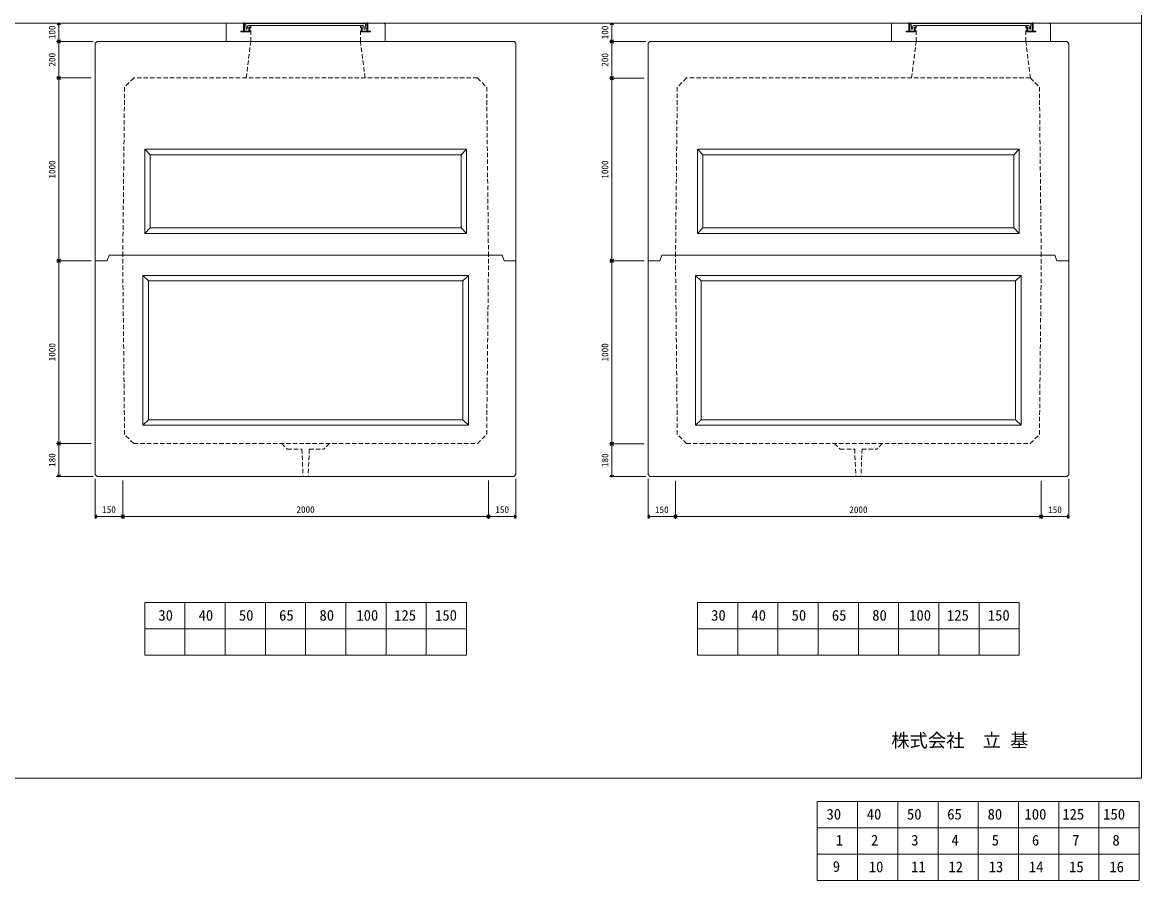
# Model space of a CAD drawing. Units: millimetres, scale not verified. Extents: x -9756 to 9756, y -4836 to 4275.
# Drawn here: x 3636 to 9756, y -4836 to -141 of the extents above; entities that cross this region are included whole.
import ezdxf
from ezdxf.enums import TextEntityAlignment as Align

# ---------------------------------------------------------------- set-up
doc = ezdxf.new("R2010")
doc.units = ezdxf.units.MM
doc.header["$LTSCALE"] = 20
doc.header["$PDMODE"] = 32
doc.header["$PDSIZE"] = 4
doc.linetypes.add('DASHED1', pattern=[1.8, 1.2, -0.6])
for name, color, linetype, lineweight in [('0-2_waku', 7, 'Continuous', 18), ('0-3_gaikei', 7, 'Continuous', 18), ('0-4_kakure', 7, 'DASHED1', 5), ('0-5_sunpou', 150, 'Continuous', 18), ('0-8_uchigawa', 6, 'Continuous', 18), ('0-A_futa', 3, 'Continuous', 18), ('0-B_GL', 4, 'Continuous', 18), ('0-D_文字１', 7, 'Continuous', 18)]:
    doc.layers.add(name, color=color, linetype=linetype, lineweight=lineweight)
doc.styles.add('ＭＳ ゴシック', font='')
doc.styles.get('ＭＳ ゴシック').set_extended_font_data('MS Gothic')

# ---------------------------------------------------------------- blocks, each defined once
blk = doc.blocks.new('_Open90')
at = {"layer": '0-5_sunpou', "color": 7, "lineweight": 5}
blk.add_line((0, 0), (-1, 0), dxfattribs=at)
blk.add_lwpolyline([(-0.5, 0.5), (0, 0), (-0.5, -0.5)], dxfattribs=at)
blk = doc.blocks.new('1000')
at = {"layer": '0-5_sunpou', "color": 7, "lineweight": 5}
for p, q in [((-350.13, 1674.96), (-550.63, 1674.96)), ((-537.63, 1656.96), (-537.63, 1592.96)), ((-372.63, 1574.96), (-550.63, 1574.96)), ((-350.63, 1574.96), (-550.63, 1574.96)), ((-537.63, 1392.96), (-537.63, 1556.96)), ((-360.63, 1374.96), (-550.63, 1374.96)), ((-370.63, 1374.96), (-550.63, 1374.96)), ((-537.63, 1356.96), (-537.63, 392.96)), ((-360.63, 374.96), (-550.63, 374.96)), ((-370.63, 374.96), (-550.63, 374.96)), ((-537.63, 356.96), (-537.63, -607.04)), ((-360.63, -625.04), (-550.63, -625.04)), ((-360.63, -625.04), (-550.63, -625.04)), ((-537.63, -643.04), (-537.63, -787.04)), ((-350.63, -805.04), (-550.63, -805.04)), ((-338.63, -817.04), (-338.63, -1036.18)), ((-188.63, -827.04), (-188.63, -1036.18)), ((-188.63, -827.04), (-188.63, -1036.18)), ((1811.17, -827.04), (1811.17, -1036.18)), ((1811.27, -827.04), (1811.27, -1036.18)), ((1961.37, -817.04), (1961.37, -1036.18)), ((-206.63, -1023.18), (-320.63, -1023.18)), ((-170.63, -1023.18), (1793.27, -1023.18)), ((1829.17, -1023.18), (1943.37, -1023.18))]:
    blk.add_line(p, q, dxfattribs=at)
at = {"layer": '0-5_sunpou', "color": 7}
for p in [(-537.63, 1574.96), (-537.63, 1574.96), (-537.63, 374.96), (-537.63, -625.04), (-537.63, -805.04), (-338.63, -1023.18), (1811.27, -1023.18), (1961.37, -1023.18)]:
    blk.add_point(p, dxfattribs=at)
at = {"layer": '0-5_sunpou', "xscale": 18, "yscale": 18}
for p, rotation in [((-537.63, 1674.96), 90), ((-537.63, 1574.96), 270), ((-537.63, 1574.96), 90), ((-537.63, 1374.96), 270), ((-537.63, 1374.96), 90), ((-537.63, 374.96), 270), ((-537.63, 374.96), 90), ((-537.63, -625.04), 270), ((-537.63, -625.04), 90), ((-537.63, -805.04), 270), ((-338.63, -1023.18), 180), ((-188.63, -1023.18), 180), ((1811.17, -1023.18), 180)]:
    blk.add_blockref('_Open90', p, dxfattribs=dict(at, rotation=rotation))
for p in [(-188.63, -1023.18), (1811.27, -1023.18), (1961.37, -1023.18)]:
    blk.add_blockref('_Open90', p, dxfattribs=at)
at = {"layer": '0-5_sunpou', "color": 7, "style": 'ＭＳ ゴシック'}
for s, p in [('100', (-545.63, 1587.46)), ('200', (-545.63, 1437.46)), ('1000', (-545.63, 824.96)), ('1000', (-545.63, -175.04)), ('180', (-545.63, -752.54))]:
    blk.add_text(s, height=36.66, rotation=90, dxfattribs=at).set_placement(p, align=Align.BOTTOM_LEFT)
for s, p in [('150', (-301.13, -1015.18)), ('2000', (761.32, -1015.18)), ('150', (1848.77, -1015.18))]:
    blk.add_text(s, height=36.66, dxfattribs=at).set_placement(p, align=Align.BOTTOM_LEFT)

msp = doc.modelspace()

# ---------------------------------------------------------------- linework, layer by layer
at = {"layer": '0-2_waku'}
for p, q in [((4304.36, -3314.12), (4304.36, -3602.12)), ((4304.36, -3314.12), (4304.36, -3602.12)), ((4304.36, -3314.12), (4304.36, -3602.12)), ((4304.36, -3314.12), (4304.36, -3602.12)), ((4304.36, -3314.12), (6064.36, -3314.12)), ((4524.36, -3314.12), (4524.36, -3602.12)), ((4744.36, -3314.12), (4744.36, -3602.12)), ((4744.36, -3314.12), (4744.36, -3602.12)), ((4964.36, -3314.12), (4964.36, -3602.12)), ((5184.36, -3314.12), (5184.36, -3602.12)), ((5404.36, -3314.12), (5404.36, -3602.12)), ((5624.36, -3314.12), (5624.36, -3602.12)), ((5844.36, -3314.12), (5844.36, -3602.12)), ((6064.36, -3314.12), (6064.36, -3602.12)), ((7326.86, -3314.12), (7326.86, -3602.12)), ((7326.86, -3314.12), (7326.86, -3602.12)), ((7326.86, -3314.12), (7326.86, -3602.12)), ((7326.86, -3314.12), (7326.86, -3602.12)), ((7326.86, -3314.12), (9086.86, -3314.12)), ((7546.86, -3314.12), (7546.86, -3602.12)), ((7766.86, -3314.12), (7766.86, -3602.12)), ((7766.86, -3314.12), (7766.86, -3602.12)), ((7986.86, -3314.12), (7986.86, -3602.12)), ((8206.86, -3314.12), (8206.86, -3602.12)), ((8426.86, -3314.12), (8426.86, -3602.12)), ((8646.86, -3314.12), (8646.86, -3602.12)), ((8866.86, -3314.12), (8866.86, -3602.12)), ((9086.86, -3314.12), (9086.86, -3602.12)), ((4304.36, -3458.12), (6064.36, -3458.12)), ((7326.86, -3458.12), (9086.86, -3458.12)), ((4304.36, -3602.12), (6064.36, -3602.12)), ((4304.36, -3602.12), (6064.36, -3602.12)), ((7326.86, -3602.12), (9086.86, -3602.12)), ((7326.86, -3602.12), (9086.86, -3602.12)), ((-2484.39, -4275.12), (5675.61, -4275.12)), ((-2484.39, -4275.12), (9755.61, -4275.12))]:
    msp.add_line(p, q, dxfattribs=at)
msp.add_lwpolyline([(-2484.39, 4274.88), (9755.61, 4274.88), (9755.61, -4275.12)], dxfattribs=at)
at = {"layer": '0-3_gaikei'}
for p, q in [((4749.36, -245.12), (4749.36, -155.12)), ((4759.36, -145.12), (4844.36, -145.12)), ((5524.36, -145.12), (5609.36, -145.12)), ((5619.36, -245.12), (5619.36, -155.12)), ((8387.71, -245.12), (8387.71, -155.12)), ((8397.71, -145.12), (8482.71, -145.12)), ((9162.71, -145.12), (9247.71, -145.12)), ((9257.71, -245.12), (9257.71, -155.12)), ((4044, -245.47), (4034.36, -255.12)), ((4034.36, -255.12), (4034.36, -1445.12)), ((4044.86, -245.12), (4044, -245.47)), ((6323.86, -245.12), (4044.86, -245.12)), ((4749.36, -245.12), (4859.36, -245.12)), ((4784.36, -245.12), (5584.36, -245.12)), ((5619.36, -245.12), (5509.36, -245.12)), ((6323.86, -245.12), (6324.71, -245.47)), ((6324.71, -245.47), (6334, -254.77)), ((6334, -254.77), (6334.36, -255.62)), ((6334.36, -1445.12), (6334.36, -255.62)), ((7066.5, -245.47), (7056.86, -255.12)), ((7056.86, -255.12), (7056.86, -1445.12)), ((7067.36, -245.12), (7066.5, -245.47)), ((9346.36, -245.12), (7067.36, -245.12)), ((8387.71, -245.12), (8497.71, -245.12)), ((9346.36, -245.12), (9347.21, -245.47)), ((9347.21, -245.47), (9356.5, -254.77)), ((9356.5, -254.77), (9356.86, -255.62)), ((9356.86, -1445.12), (9356.86, -255.62)), ((4034.36, -1445.12), (4034.36, -2615.12)), ((4099.36, -1445.12), (4034.36, -1445.12)), ((4099.36, -1445.12), (4109.36, -1415.12)), ((6259.36, -1415.12), (6269.36, -1445.12)), ((6334.36, -1445.12), (6269.36, -1445.12)), ((6334.36, -2615.12), (6334.36, -1445.12)), ((7056.86, -1445.12), (7056.86, -2615.12)), ((7121.86, -1445.12), (7056.86, -1445.12)), ((7121.86, -1445.12), (7131.86, -1415.12)), ((9281.86, -1415.12), (9291.86, -1445.12)), ((9356.86, -1445.12), (9291.86, -1445.12)), ((9356.86, -2615.12), (9356.86, -1445.12)), ((4034.36, -2615.12), (4044.36, -2625.12)), ((4044.36, -2625.12), (6324.36, -2625.12)), ((6334.36, -2615.12), (6324.36, -2625.12)), ((7056.86, -2615.12), (7066.86, -2625.12)), ((7066.86, -2625.12), (9346.86, -2625.12)), ((9356.86, -2615.12), (9346.86, -2625.12))]:
    msp.add_line(p, q, dxfattribs=at)
for points in [[(6259.36, -1415.12), (4109.86, -1415.12), (4109.36, -1415.62)], [(9281.86, -1415.12), (7132.36, -1415.12), (7131.86, -1415.62)]]:
    msp.add_lwpolyline(points, dxfattribs=at)
for centre, radius, start, end in [((4758.78, -154.54), 9.44, 86.47383, 183.52617), ((5609.69, -154.79), 9.68, 358.04251, 91.95749), ((8397.13, -154.54), 9.44, 86.47383, 183.52617), ((9248.04, -154.79), 9.68, 358.04251, 91.95749)]:
    msp.add_arc(centre, radius, start, end, dxfattribs=at)
at = {"layer": '0-4_kakure'}
for p, q in [((4884.36, -245.12), (4884.36, -158.62)), ((5484.36, -245.12), (5484.36, -158.62)), ((8522.71, -245.12), (8522.71, -158.62)), ((9122.71, -245.12), (9122.71, -158.62)), ((4859.36, -445.12), (4884.36, -245.12)), ((5509.36, -445.12), (5484.36, -245.12)), ((8497.75, -445.12), (8522.71, -245.47)), ((9147.71, -445.47), (9122.71, -245.47)), ((6124.36, -445.12), (4934.36, -445.12)), ((6124.36, -445.12), (6174.36, -495.12)), ((7266.86, -445.12), (7216.86, -495.12)), ((7956.86, -445.12), (7266.86, -445.12)), ((9146.86, -445.12), (7956.86, -445.12)), ((9146.86, -445.12), (9196.86, -495.12)), ((9146.86, -445.12), (9196.86, -495.12)), ((4194.36, -495.12), (4184.59, -1415.12)), ((6174.36, -495.12), (6184.12, -1415.12)), ((7216.86, -495.12), (7207.09, -1415.12)), ((9196.86, -495.12), (9206.62, -1415.12)), ((4194.36, -2395.12), (4184.04, -1415.12)), ((6174.36, -2395.12), (6184.67, -1415.12)), ((7216.86, -2395.12), (7206.54, -1415.12)), ((9196.86, -2395.12), (9207.17, -1415.12)), ((4244.36, -2445.12), (4194.36, -2395.12)), ((4244.36, -2445.12), (4934.36, -2445.12)), ((5054.36, -2445.12), (5084.36, -2475.12)), ((5314.36, -2445.12), (5284.36, -2475.12)), ((7266.86, -2445.12), (7216.86, -2395.12)), ((7266.86, -2445.12), (7956.86, -2445.12)), ((8076.86, -2445.12), (8106.86, -2475.12)), ((8336.86, -2445.12), (8306.86, -2475.12)), ((5084.36, -2475.12), (5164.36, -2475.12)), ((5164.36, -2475.12), (5170.36, -2625.12)), ((5204.36, -2475.12), (5198.36, -2625.12)), ((5204.36, -2475.12), (5284.36, -2475.12)), ((8106.86, -2475.12), (8186.86, -2475.12)), ((8186.86, -2475.12), (8192.86, -2625.12)), ((8226.86, -2475.12), (8220.86, -2625.12)), ((8226.86, -2475.12), (8306.86, -2475.12))]:
    msp.add_line(p, q, dxfattribs=at)
at = {"layer": '0-4_kakure', "linetype": 'Continuous'}
for p, q in [((7982.38, -4403.93), (7982.38, -4691.93)), ((7982.38, -4403.93), (7982.38, -4691.93)), ((7982.38, -4403.93), (7982.38, -4691.93)), ((7982.38, -4403.93), (7982.38, -4691.93)), ((7982.38, -4403.93), (9742.38, -4403.93)), ((7982.38, -4403.93), (7982.38, -4691.93)), ((7982.38, -4403.93), (7982.38, -4691.93)), ((7982.38, -4403.93), (7982.38, -4691.93)), ((7982.38, -4403.93), (7982.38, -4691.93)), ((7982.38, -4403.93), (9742.38, -4403.93)), ((8202.38, -4403.93), (8202.38, -4691.93)), ((8202.38, -4403.93), (8202.38, -4691.93)), ((8422.38, -4403.93), (8422.38, -4691.93)), ((8422.38, -4403.93), (8422.38, -4691.93)), ((8422.38, -4403.93), (8422.38, -4691.93)), ((8422.38, -4403.93), (8422.38, -4691.93)), ((8642.38, -4403.93), (8642.38, -4691.93)), ((8642.38, -4403.93), (8642.38, -4691.93)), ((8862.38, -4403.93), (8862.38, -4691.93)), ((8862.38, -4403.93), (8862.38, -4691.93)), ((9082.38, -4403.93), (9082.38, -4691.93)), ((9082.38, -4403.93), (9082.38, -4691.93)), ((9302.38, -4403.93), (9302.38, -4691.93)), ((9302.38, -4403.93), (9302.38, -4691.93)), ((9522.38, -4403.93), (9522.38, -4691.93)), ((9522.38, -4403.93), (9522.38, -4691.93)), ((9742.38, -4403.93), (9742.38, -4691.93)), ((9742.38, -4403.93), (9742.38, -4691.93)), ((7982.38, -4547.93), (9742.38, -4547.93)), ((7982.38, -4547.93), (9742.38, -4547.93)), ((7982.38, -4691.93), (9742.38, -4691.93)), ((7982.38, -4691.93), (9742.38, -4691.93)), ((7982.38, -4691.93), (7982.38, -4835.93)), ((7982.38, -4691.93), (7982.38, -4835.93)), ((7982.38, -4691.93), (7982.38, -4835.93)), ((7982.38, -4691.93), (7982.38, -4835.93)), ((7982.38, -4691.93), (9742.38, -4691.93)), ((7982.38, -4691.93), (7982.38, -4835.93)), ((7982.38, -4691.93), (7982.38, -4835.93)), ((7982.38, -4691.93), (7982.38, -4835.93)), ((7982.38, -4691.93), (7982.38, -4835.93)), ((7982.38, -4691.93), (9742.38, -4691.93)), ((8202.38, -4691.93), (8202.38, -4835.93)), ((8202.38, -4691.93), (8202.38, -4835.93)), ((8422.38, -4691.93), (8422.38, -4835.93)), ((8422.38, -4691.93), (8422.38, -4835.93)), ((8422.38, -4691.93), (8422.38, -4835.93)), ((8422.38, -4691.93), (8422.38, -4835.93)), ((8642.38, -4691.93), (8642.38, -4835.93)), ((8642.38, -4691.93), (8642.38, -4835.93)), ((8862.38, -4691.93), (8862.38, -4835.93)), ((8862.38, -4691.93), (8862.38, -4835.93)), ((9082.38, -4691.93), (9082.38, -4835.93)), ((9082.38, -4691.93), (9082.38, -4835.93)), ((9302.38, -4691.93), (9302.38, -4835.93)), ((9302.38, -4691.93), (9302.38, -4835.93)), ((9522.38, -4691.93), (9522.38, -4835.93)), ((9522.38, -4691.93), (9522.38, -4835.93)), ((9742.38, -4691.93), (9742.38, -4835.93)), ((9742.38, -4691.93), (9742.38, -4835.93)), ((7982.38, -4835.93), (9742.38, -4835.93)), ((7982.38, -4835.93), (9742.38, -4835.93))]:
    msp.add_line(p, q, dxfattribs=at)
at = {"layer": '0-4_kakure'}
for points in [[(4934.36, -445.12), (4244.36, -445.12), (4194.36, -495.12)], [(4934.36, -2445.12), (6124.36, -2445.12), (6174.36, -2395.12)], [(7956.86, -2445.12), (9146.86, -2445.12), (9196.86, -2395.12)]]:
    msp.add_lwpolyline(points, dxfattribs=at)
at = {"layer": '0-8_uchigawa'}
for p, q in [((5184.36, -835.12), (4304.36, -835.12)), ((4304.36, -835.12), (4304.36, -1295.12)), ((4304.36, -835.12), (4334.36, -865.12)), ((5184.36, -835.12), (6064.36, -835.12)), ((6064.36, -835.12), (6034.36, -865.12)), ((6064.36, -835.12), (6064.36, -1295.12)), ((8206.86, -835.12), (7326.86, -835.12)), ((7326.86, -835.12), (7326.86, -1295.12)), ((7326.86, -835.12), (7356.86, -865.12)), ((8206.86, -835.12), (9086.86, -835.12)), ((9086.86, -835.12), (9056.86, -865.12)), ((9086.86, -835.12), (9086.86, -1295.12)), ((5184.36, -865.12), (4334.36, -865.12)), ((4334.36, -865.12), (4334.36, -1265.12)), ((5184.36, -865.12), (6034.36, -865.12)), ((5184.36, -865.12), (6034.36, -865.12)), ((6034.36, -865.12), (6034.36, -1265.12)), ((8206.86, -865.12), (7356.86, -865.12)), ((7356.86, -865.12), (7356.86, -1265.12)), ((8206.86, -865.12), (9056.86, -865.12)), ((8206.86, -865.12), (9056.86, -865.12)), ((9056.86, -865.12), (9056.86, -1265.12)), ((4304.36, -1295.12), (4334.36, -1265.12)), ((5184.36, -1265.12), (4334.36, -1265.12)), ((5963.86, -1265.12), (5184.36, -1265.12)), ((5184.36, -1265.12), (6034.36, -1265.12)), ((6064.36, -1295.12), (6034.36, -1265.12)), ((7326.86, -1295.12), (7356.86, -1265.12)), ((8206.86, -1265.12), (7356.86, -1265.12)), ((8986.36, -1265.12), (8206.86, -1265.12)), ((8206.86, -1265.12), (9056.86, -1265.12)), ((9086.86, -1295.12), (9056.86, -1265.12)), ((5184.36, -1295.12), (4304.36, -1295.12)), ((5184.36, -1295.12), (6064.36, -1295.12)), ((8206.86, -1295.12), (7326.86, -1295.12)), ((8206.86, -1295.12), (9086.86, -1295.12)), ((4294.36, -1525.12), (5184.36, -1525.12)), ((4294.36, -1525.12), (4294.36, -2345.12)), ((4294.36, -1525.12), (4324.36, -1555.12)), ((5184.36, -1525.12), (6074.36, -1525.12)), ((6074.36, -1525.12), (6044.36, -1555.12)), ((6074.36, -1525.12), (6074.36, -2345.12)), ((7316.86, -1525.12), (8206.86, -1525.12)), ((7316.86, -1525.12), (7316.86, -2345.12)), ((7316.86, -1525.12), (7346.86, -1555.12)), ((8206.86, -1525.12), (9096.86, -1525.12)), ((9096.86, -1525.12), (9066.86, -1555.12)), ((9096.86, -1525.12), (9096.86, -2345.12)), ((4324.36, -1555.12), (5184.36, -1555.12)), ((4324.36, -1555.12), (4324.36, -2315.12)), ((4324.36, -1555.12), (4324.36, -2315.12)), ((4334.36, -1555.12), (5184.36, -1555.12)), ((5184.36, -1555.12), (6044.36, -1555.12)), ((6044.36, -1555.12), (6044.36, -2315.12)), ((6044.36, -1555.12), (6044.36, -2315.12)), ((7346.86, -1555.12), (8206.86, -1555.12)), ((7346.86, -1555.12), (7346.86, -2315.12)), ((7346.86, -1555.12), (7346.86, -2315.12)), ((7356.86, -1555.12), (8206.86, -1555.12)), ((8206.86, -1555.12), (9066.86, -1555.12)), ((9066.86, -1555.12), (9066.86, -2315.12)), ((9066.86, -1555.12), (9066.86, -2315.12)), ((4294.36, -2345.12), (4324.36, -2315.12)), ((4324.36, -2315.12), (5184.36, -2315.12)), ((5184.36, -2315.12), (6044.36, -2315.12)), ((6044.36, -2315.12), (6074.36, -2345.12)), ((7316.86, -2345.12), (7346.86, -2315.12)), ((7346.86, -2315.12), (8206.86, -2315.12)), ((8206.86, -2315.12), (9066.86, -2315.12)), ((9066.86, -2315.12), (9096.86, -2345.12)), ((4294.36, -2345.12), (5184.36, -2345.12)), ((5184.36, -2345.12), (6074.36, -2345.12)), ((7316.86, -2345.12), (8206.86, -2345.12)), ((8206.86, -2345.12), (9096.86, -2345.12))]:
    msp.add_line(p, q, dxfattribs=at)
at = {"layer": '0-A_futa'}
for p, q in [((4844.36, -145.12), (4844.36, -188.12)), ((4846.36, -143.12), (4849.36, -143.12)), ((4849.36, -143.12), (4849.36, -188.12)), ((4857.17, -147.62), (5511.5, -147.62)), ((4857.17, -147.62), (4859.66, -177.62)), ((4859.66, -177.62), (4863.37, -177.62)), ((4867.69, -158.62), (4863.37, -177.62)), ((4867.69, -158.62), (5501.03, -158.62)), ((4874.36, -168.12), (4874.36, -188.12)), ((4876.36, -166.12), (4877.36, -166.12)), ((4879.36, -168.12), (4879.36, -193.12)), ((5489.36, -168.12), (5489.36, -193.12)), ((5492.36, -166.12), (5491.36, -166.12)), ((5494.36, -168.12), (5494.36, -188.12)), ((5501.03, -158.62), (5505.34, -177.62)), ((5509.25, -177.62), (5505.34, -177.62)), ((5511.5, -147.62), (5509.25, -177.62)), ((5519.36, -143.12), (5519.36, -188.12)), ((5519.36, -143.12), (5522.36, -143.12)), ((5524.36, -145.12), (5524.36, -188.12)), ((8482.71, -145.12), (8482.71, -188.12)), ((8484.71, -143.12), (8487.71, -143.12)), ((8487.71, -143.12), (8487.71, -188.12)), ((8495.52, -147.62), (9149.85, -147.62)), ((8495.52, -147.62), (8498.01, -177.62)), ((8498.01, -177.62), (8501.72, -177.62)), ((8506.04, -158.62), (8501.72, -177.62)), ((8506.04, -158.62), (9139.38, -158.62)), ((8512.71, -168.12), (8512.71, -188.12)), ((8514.71, -166.12), (8515.71, -166.12)), ((8517.71, -168.12), (8517.71, -193.12)), ((9127.71, -168.12), (9127.71, -193.12)), ((9130.71, -166.12), (9129.71, -166.12)), ((9132.71, -168.12), (9132.71, -188.12)), ((9139.38, -158.62), (9143.7, -177.62)), ((9147.6, -177.62), (9143.7, -177.62)), ((9149.85, -147.62), (9147.6, -177.62)), ((9157.71, -143.12), (9157.71, -188.12)), ((9157.71, -143.12), (9160.71, -143.12)), ((9162.71, -145.12), (9162.71, -188.12)), ((4829.36, -190.12), (4829.36, -191.12)), ((4831.36, -188.12), (4844.36, -188.12)), ((4879.36, -193.12), (4831.36, -193.12)), ((4849.36, -188.12), (4874.36, -188.12)), ((5489.36, -193.12), (5537.36, -193.12)), ((5519.36, -188.12), (5494.36, -188.12)), ((5537.36, -188.12), (5524.36, -188.12)), ((5539.36, -190.12), (5539.36, -191.12)), ((8467.71, -190.12), (8467.71, -191.12)), ((8469.71, -188.12), (8482.71, -188.12)), ((8517.71, -193.12), (8469.71, -193.12)), ((8487.71, -188.12), (8512.71, -188.12)), ((9127.71, -193.12), (9175.71, -193.12)), ((9157.71, -188.12), (9132.71, -188.12)), ((9175.71, -188.12), (9162.71, -188.12)), ((9177.71, -190.12), (9177.71, -191.12))]:
    msp.add_line(p, q, dxfattribs=at)
for centre, start, end in [((4846.36, -145.12), 90, 180), ((4876.36, -168.12), 90, 180), ((4877.36, -168.12), 0, 90), ((5491.36, -168.12), 90, 180), ((5492.36, -168.12), 0, 90), ((5522.36, -145.12), 0, 90), ((8484.71, -145.12), 90, 180), ((8514.71, -168.12), 90, 180), ((8515.71, -168.12), 0, 90), ((9129.71, -168.12), 90, 180), ((9130.71, -168.12), 0, 90), ((9160.71, -145.12), 0, 90), ((4831.36, -190.12), 90, 180), ((4831.36, -191.12), 180, 270), ((5537.36, -190.12), 0, 90), ((5537.36, -191.12), 270, 0), ((8469.71, -190.12), 90, 180), ((8469.71, -191.12), 180, 270), ((9175.71, -190.12), 0, 90), ((9175.71, -191.12), 270, 0)]:
    msp.add_arc(centre, 2, start, end, dxfattribs=at)
at = {"layer": '0-B_GL'}
msp.add_line((-2484.39, -145.12), (9755.61, -145.12), dxfattribs=at)

# ---------------------------------------------------------------- block references
at = {"layer": '0-5_sunpou'}
for p in [(4372.99, -1820.08), (7395.84, -1820.93)]:
    msp.add_blockref('1000', p, dxfattribs=at)

# ---------------------------------------------------------------- texts
at = {"layer": '0-4_kakure', "style": 'ＭＳ ゴシック'}
for s, p in [('30', (8032.68, -4519.56)), ('30', (8032.68, -4519.56)), ('40', (8252.68, -4519.56)), ('40', (8252.68, -4519.56)), ('50', (8472.68, -4519.56)), ('50', (8472.68, -4519.56)), ('65', (8692.68, -4519.56)), ('65', (8692.68, -4519.56)), ('80', (8913.5, -4519.56)), ('80', (8913.5, -4519.56)), ('100', (9115.24, -4519.56)), ('100', (9115.24, -4519.56)), ('125', (9322.02, -4519.56)), ('125', (9322.02, -4519.56)), ('150', (9545.55, -4519.56)), ('150', (9545.55, -4519.56)), ('1', (8082.97, -4661.63)), ('2', (8275.85, -4661.63)), ('3', (8495.85, -4661.63)), ('4', (8715.85, -4661.63)), ('5', (8935.85, -4661.63)), ('6', (9155.85, -4661.63)), ('7', (9375.85, -4661.63)), ('8', (9595.85, -4661.63)), ('9', (8066.84, -4805.63)), ('10', (8263.67, -4807.56)), ('11', (8494.66, -4807.56)), ('12', (8699.08, -4807.56)), ('13', (8919.08, -4807.56)), ('14', (9139.08, -4807.56)), ('15', (9359.08, -4807.56)), ('16', (9579.08, -4807.56))]:
    msp.add_text(s, height=58.65, dxfattribs=at).set_placement(p, align=Align.BOTTOM_LEFT)
at = {"layer": '0-D_文字１', "style": 'ＭＳ ゴシック'}
for s, height, p in [('30', 58.65, (4379.32, -3431.4)), ('40', 58.65, (4599.32, -3431.4)), ('50', 58.65, (4819.32, -3431.4)), ('65', 58.65, (5039.32, -3431.4)), ('80', 58.65, (5260.14, -3431.4)), ('100', 58.65, (5461.88, -3431.4)), ('125', 58.65, (5668.66, -3431.4)), ('150', 58.65, (5892.18, -3431.4)), ('30', 58.65, (7401.82, -3431.4)), ('40', 58.65, (7621.82, -3431.4)), ('50', 58.65, (7841.82, -3431.4)), ('65', 58.65, (8061.82, -3431.4)), ('80', 58.65, (8282.64, -3431.4)), ('100', 58.65, (8484.38, -3431.4)), ('125', 58.65, (8691.16, -3431.4)), ('150', 58.65, (8914.68, -3431.4)), ('株式会社\u3000立 基 ', 73.31, (8386.42, -4127.84))]:
    msp.add_text(s, height=height, dxfattribs=at).set_placement(p, align=Align.BOTTOM_LEFT)

doc.saveas('drawing.dxf')
